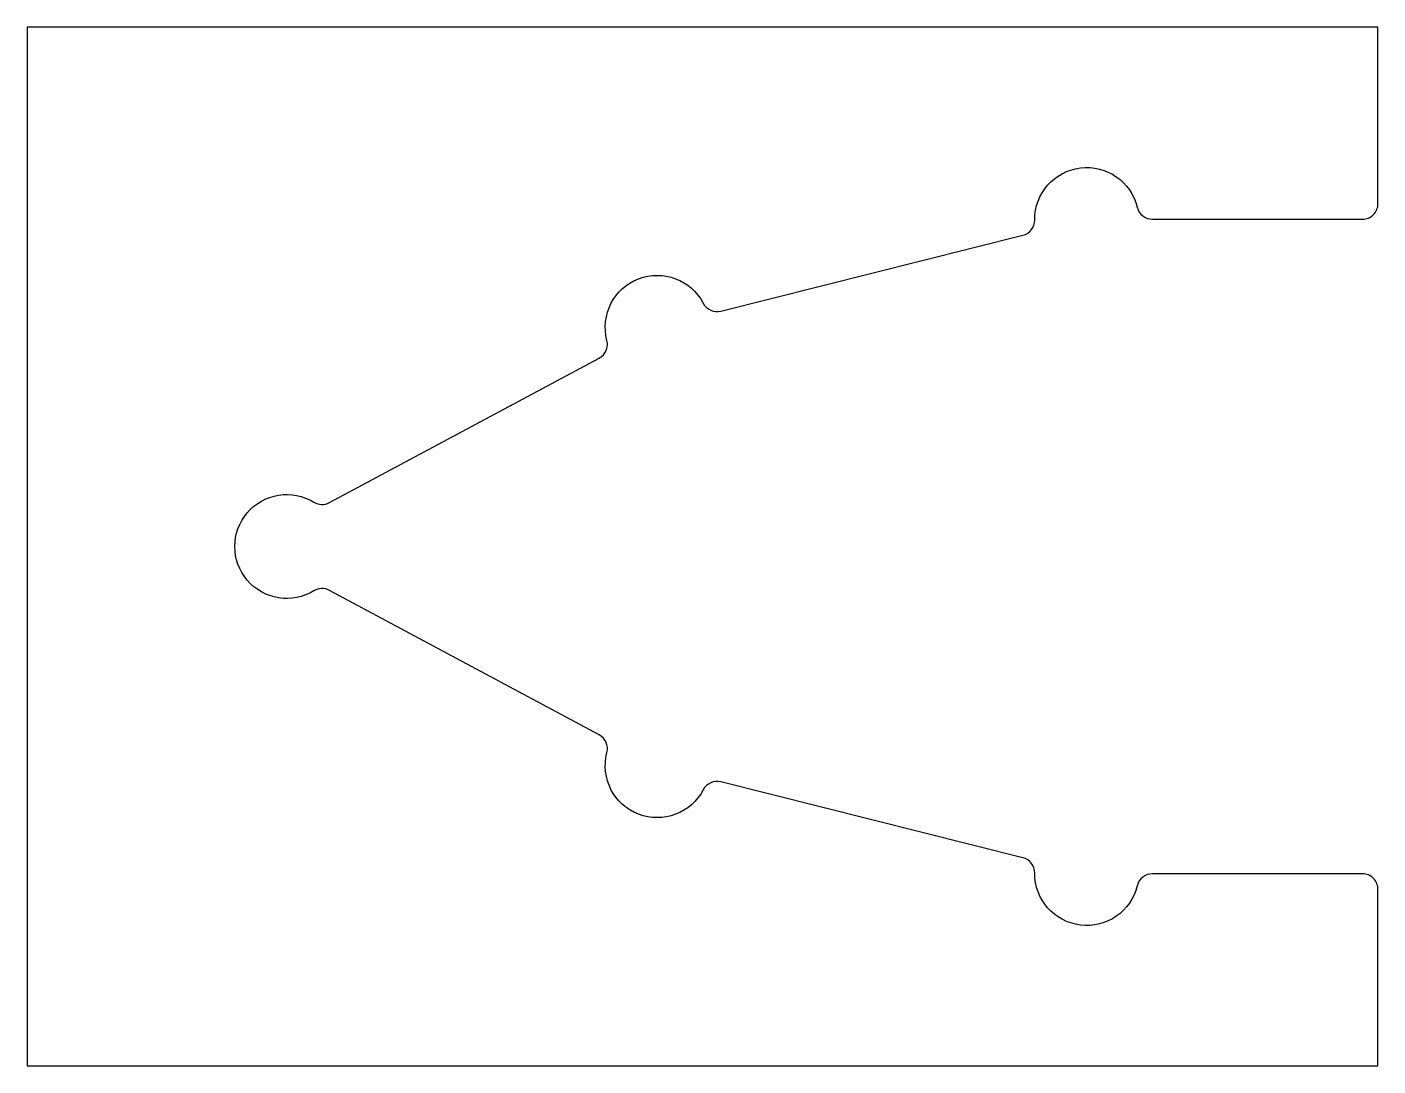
# Model space of a CAD drawing. Header units: millimetres. Extents: x 0 to 260, y -200 to 0.
import ezdxf

# ---------------------------------------------------------------- set-up
doc = ezdxf.new("R2010")
doc.units = ezdxf.units.MM

msp = doc.modelspace()

# ---------------------------------------------------------------- linework, layer by layer
msp.add_lwpolyline([(260, -34), (260, 0), (0, 0), (0, -200), (260, -200), (260, -166, 0.414214), (257, -163), (216.58, -163, 0.346411), (213.67, -165.3, -0.892133), (193.95, -162.86, 0.346411), (191.68, -159.92), (133.53, -145.32, 0.346411), (130.14, -146.84, -0.892133), (111.61, -139.67, 0.346411), (110.12, -136.27), (58.21, -108.44, 0.266492), (55.22, -108.53, -1.785505), (55.22, -91.47, 0.266492), (58.21, -91.56), (110.12, -63.73, 0.346411), (111.61, -60.33, -0.892133), (130.14, -53.16, 0.346411), (133.53, -54.68), (191.68, -40.08, 0.346411), (193.95, -37.14, -0.892133), (213.67, -34.7, 0.346411), (216.58, -37), (257, -37, 0.414214)], format="xyb", close=True)

doc.saveas('drawing.dxf')
